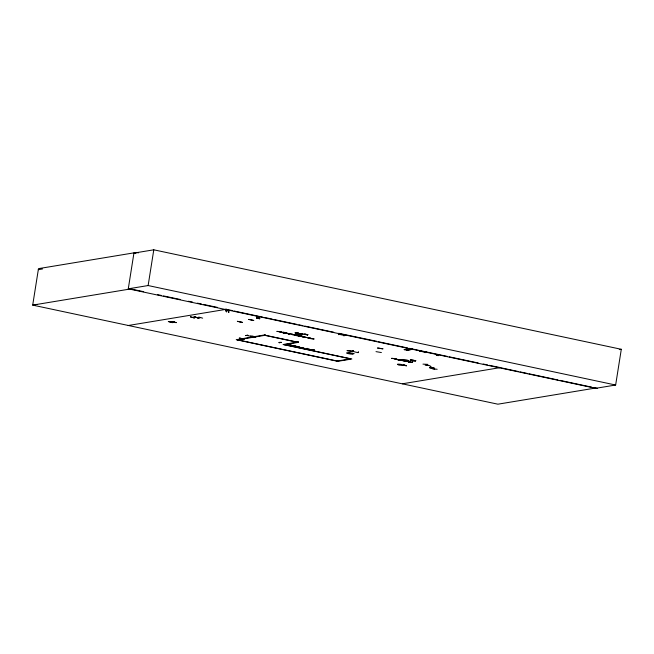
<?xml version="1.0" encoding="UTF-8"?>
<svg xmlns="http://www.w3.org/2000/svg" width="654" height="654" viewBox="0 0 654 654"><rect width="100%" height="100%" fill="white"/><g stroke="black" fill="none" stroke-linecap="round" stroke-linejoin="round"><path stroke-width="0.98" d="M354.19 353.634L348.803 352.874M382.876 348.819L377.456 348.01L382.868 348.819M297.938 335.355L299.287 335.469M128.274 288.823L133.931 253.09L153.788 249.812L621.3 349.293L615.643 385.026L595.786 388.304L128.274 288.823L148.131 285.545L615.643 385.026M148.131 285.545L153.788 249.812M174.193 321.604L173.662 321.539L174.078 322.12L170.514 322.079M173.711 321.547L173.719 322.111L173.662 321.555M253.008 336.091L251.103 336.728M284.457 344.658L351.852 358.997L337.816 361.319L236.233 339.696L265.336 334.823M281.245 332.15L280.705 332.24L282.168 332.134L279.144 331.905L280.648 331.504L280.165 331.872M283.133 332.714C286.109 333.515 279.887 332.445 284.138 332.346M283.542 332.911L282.994 332.747L284.237 332.412M283.795 332.894L284.882 332.87L283.885 332.297M286.714 332.894L285.594 332.69L286.427 333.385L285.095 333.139M289.142 333.99L290 333.851L289.779 333.491M290.482 333.9C282.528 332.641 293.36 335.2 289.37 333.409M291.488 334.268L292.101 334.398C292.158 334.047 289.771 334.84 292.788 334.407M293.393 345.614L292.019 345.892L289.166 345.157M294.096 334.546L292.199 334.684L294.21 334.529M294.676 335.175L296.066 335.298L294.202 335.175L295.118 334.684L296.475 335.028M295.248 335.077L296.107 334.962M293.237 346.154L294.12 345.721L291.684 345.827M294.791 335.15L296.393 335.379L295.428 334.75M294.611 345.827L295.199 346.146L293.728 346.26L294.897 346.195M295.714 346.244L296.099 346.015L294.553 346.432L296.049 346.318M296.99 346.685L298.003 346.457M284.049 344.723L298.494 342.336L298.559 341.887L298.085 342.402L264.862 335.339M312.587 349.833L312.972 349.604L311.427 350.029L312.923 349.906M314.108 349.923L314.198 350.618L314.468 349.947L313.135 350.225M352.383 351.394L346.996 350.609L352.424 351.1M358.114 352.375C357.493 353.111 350.953 350.593 353.438 351.247M352.988 350.879L352.792 351.492M353.397 351.092L353.258 351.607L353.405 351.059M406.96 361.057L406.306 361.221L407.63 361.458M407.319 360.992L408.276 361.556L407.36 361.4M422.966 364.123L427.945 364.384M430.659 367.646L430.634 367.082L430.716 367.654L431.207 367.164M430.716 367.654L430.782 367.131M431.125 367.123L431.051 367.687L431.002 367.107M381.396 352.555L376.001 351.631M409.976 360.575L415.396 361.368M242.315 322.373L237.345 321.31L242.332 322.348M244.359 339.05L239.29 338.036L244.253 339.115M434.248 368.096L429.457 367.728L434.231 368.104M172.394 322.667L168.291 321.515M168.454 321.498L172.566 322.618M190.412 316.822L194.369 317.958M198.963 318.146L193.993 316.822M412.936 360.305L412.6 360.975M413.181 360.403L412.6 360.975M406.199 365.872L403.763 364.858L406.42 365.848M352.907 351.124L352.293 351.795L352.972 351.173M352.604 351.566L353.021 350.871M358.417 351.991L357.991 352.735L358.449 352.04M295.011 332.878L298.085 332.763L295.248 332.87M247.915 335.24L245.569 335.584L247.67 335.232M338.649 334.644L340.726 334.219M340.481 334.227L338.371 334.586M421.568 351.084L419.435 351.46L421.756 351.116M301.494 334.276L302.312 333.597L301.772 334.243M307.993 334.603L307.176 335.24L307.715 334.595M307.568 348.582L307.045 348.41M410.123 348.647L404.278 349.555M404.949 349.825L410.606 348.745M406.469 350.135L412.314 349.228M225.769 309.604L226.178 311.647M226.398 311.794C226.546 309.538 225.041 306.889 226.57 311.827M228.557 312.138L228.001 309.939L228.573 312.122M229.088 312.22L228.622 310.159M256.425 316.127L256.834 318.171M256.891 318.179L256.581 316.274L257.055 318.318M258.461 316.552L259.344 316.683L259.752 318.727L258.845 318.612L258.412 316.544L258.821 318.596M257.57 318.408L257.128 316.364M199.11 318.138L195.031 317.059M298.306 335.412L299.14 335.486M399.292 359.528L399.529 359.618M397.951 359.675L399.341 359.798L397.804 359.708L398.842 359.953L398.351 359.872M303.096 348.255L304.053 348.083L303.121 347.871M258.959 316.642L259.336 318.661M431.861 367.989L434.305 368.93M404.123 349.653L410.172 348.656M38.316 269.677L42.502 268.957M36.894 304.396L32.7 305.116L38.48 268.639L136.408 252.452L138.403 252.877M402.423 383.784L500.122 367.638M128.176 325.52L226.333 309.293M280.214 331.578L280.648 331.504M250.874 336.638L252.984 336.32M237.206 339.908L265.271 335.273M282.83 332.355L283.574 332.232M285.299 332.698L286.787 332.976M287.768 333.426L286.599 333.499L288.071 333.385L287.433 333.36M295.118 334.684L293.752 335.02M297.406 335.477L296.246 335.551L297.717 335.437L297.079 335.412M298.894 335.943L298.453 336.017L299.916 335.911L296.761 335.657L299.434 335.854L298.257 335.731L298.706 335.862M304.78 337.366L306.677 337.456L304.445 337.292L306.317 337.57L305.328 337.276M310.544 338.396C314.018 338.895 308.909 338.404 310.405 338.568M312.833 339.025L314.165 338.944L311.713 338.723M344.192 335.412C345.933 335.878 338.347 334.088 340.088 334.578M346.007 335.388L343.628 335.706L345.737 335.355M293.286 345.86L294.12 345.721M301.453 347.683L300.546 347.707L302.777 347.879L300.971 347.764M307.65 349.179L308.819 349.473M308.116 349.277L309.783 349.31L308.459 349.35M336.851 361.106L350.879 358.793M424.953 352.596L427.078 352.277L424.773 352.555M394.983 358.825L395.417 358.76L393.953 358.866L396.978 359.087L395.515 359.193L396.062 359.103M402.512 360.264L401.417 360.452L402.578 360.387M402.741 360.37L402.251 360.313M436.3 355.245L436.954 355.302L436.537 355.204M404.818 360.804L402.905 360.64L405.292 360.861L402.529 360.583L404.695 360.73M438.491 355.604L437.804 355.523L438.205 355.629M407.606 361.36L405.594 361.335L406.788 361.498M407.475 361.466L408.725 361.695L407.246 361.425M619.313 349.62L621.3 349.293M595.753 388.018L497.907 404.188L32.7 305.116L130.628 288.929L143.659 291.676M248.733 319.438L253.817 320.485L248.847 319.389M239.863 321.817L240.288 321.817M250.793 336.14L255.763 337.211L250.703 336.115M241.8 338.543L242.233 338.551M279.372 342.369L280.002 342.467L279.471 342.394M279.168 342.704L281.31 342.353L279.168 342.68M404.9 349.808L410.655 348.762M406.404 350.135L412.797 349.334L406.796 350.094M303.284 336.557L304.388 336.998L302.426 336.867L304.274 337.023L303.538 336.483M425.353 364.45L427.749 365.463M408.734 362.014L408.129 361.858L410.271 362.087L408.439 361.793L409.813 362.087L409.003 362.03M311.484 338.641L310.675 338.576M291.422 345.614L289.738 345.394L291.758 345.541M285.25 332.992L286.902 333.254L285.005 333.156M400.109 359.651L400.371 360.019L399.496 360.043L401.719 360.207L399.986 360.125M192.472 317.403L196.069 317.443M290.482 345.377C293.965 345.909 286.485 344.429 288.962 345.247M434.763 369.044L432.122 368.014M302.753 333.826L300.145 334.112M302.957 333.892L300.145 334.104M200.672 317.64L197.279 317.648M405.194 365.39L405.725 365.472M430.504 367.597L430.97 367.63M190.437 316.871L194.377 317.95M198.734 317.051L202.658 318.163M172.174 321.531L176.098 322.651M290.662 345.067L291.937 345.312M246.934 335.461L251.79 336.524M420.8 351.337L425.787 352.392M437.166 369.257L432.498 368.881M296.728 332.853L301.339 333.949M301.216 333.957L296.712 332.886M430.144 367.139L432.556 368.202L429.956 367.115M405.406 365.447L405.766 365.472M425.198 365.153L430.111 365.692M290.687 345.018L291.169 345.083M283.91 332.861L284.531 332.829L283.705 332.624M301.576 336.377L302.63 336.679L300.856 336.499M301.461 336.401L302.279 336.606L300.979 336.475M307.028 348.369L307.944 348.631M306.08 334.292L304.404 334.006L306.064 334.308M302.115 334.022L307.429 334.897M409.461 361.883L408.873 361.85L409.592 361.915M311.181 338.404L310.176 338.2M309.383 337.954L309.947 338.102L308.941 337.848C304.184 338.085 313.045 337.93 309.007 338.265L309.726 338.143L308.917 337.971M289.518 333.744L288.12 333.654L288.88 333.932M283.803 332.845L283.247 332.698M133.931 253.09L135.934 253.515M157.549 294.66L161.587 295.494M163.525 295.927L180.512 299.532M188.45 301.232L192.472 302.074M197.426 303.145L201.432 303.987M203.41 304.412L217.373 307.388M226.104 309.334L232.317 310.568M234.075 311.026L262.973 317.182M264.968 317.607L272.17 319.046M273.936 319.512L296.851 324.384M298.845 324.809L302.835 325.659M304.821 326.084L333.72 332.232M338.698 333.295L376.794 341.314M378.56 341.772L407.458 347.92M409.445 348.345L447.311 356.405M449.306 356.831L478.205 362.978M483.183 364.041L487.402 364.85M489.159 365.308L500.351 367.605M501.119 367.85L518.05 371.464M520.061 371.881L527.018 373.377M529.037 373.794L557.895 379.958M559.938 380.366L591.764 387.168M593.84 387.585L597.437 388.378M291.537 333.965L292.264 334.08M291.602 334.243L292.215 334.374M308.704 337.881L307.977 337.775L308.59 337.905M310.053 338.216L311.263 338.461M406.347 360.926L407.074 361.033M298.15 341.96L283.084 344.519L350.47 358.858M264.298 335.061L298.494 342.336M297.039 346.383L297.766 346.497M314.419 350.242L311.991 350.143L313.945 350.397M237.615 339.835L337.26 361.041M281.032 342.304L278.972 342.622M253.302 336.818L253.817 336.9M398.082 359.863C396.684 358.989 401.834 360.346 398.041 359.708M285.602 332.772L286.076 332.878M305.214 337.292L305.958 337.497L304.985 337.333M285.446 333.082L286.19 333.295L285.218 333.123M400.256 360.043L401.008 360.248L400.027 360.076M301.314 347.707L302.066 347.92L301.085 347.748M172.852 321.457L174.52 321.932M176.294 322.635L172.035 321.498M299.066 347.38L300.93 347.478L298.968 347.339M259.278 316.683L259.687 318.727M258.755 316.601L259.213 318.661M228.099 310.078L228.508 312.13M198.252 317.942L194.132 316.83M296.851 334.676A3.417 0.45 9 0 1 296.18 334.488M408.006 360.714A3.417 0.45 9 0 1 406.698 360.665M410.377 359.798L415.781 360.697L410.377 359.798M279.086 331.586L276.838 331.39L279.078 331.611M393.896 358.539L391.648 358.343L393.896 358.539M254.087 336.54L251.945 336.916L254.112 336.54M306.105 348.786C308.255 349.113 308.361 348.754 306.154 348.77M289.73 345.157L288.692 345.026L289.73 345.157M288.569 345.075L289.648 345.312L288.569 345.075M305.851 348.402L305.851 348.402M301.6 336.246L300.439 336.442L301.6 336.246M304.478 336.982L303.644 337.121L304.478 336.982M296.401 346.775L298.289 346.824L296.425 346.784M298.886 346.914L297.725 347.111L298.886 346.914M299.377 347.143L298.543 347.282L299.377 347.143M311.762 349.661L310.601 349.849L311.762 349.661M409.984 362.226L412.494 362.39L409.984 362.226M296.834 334.815A3.401 0.45 9 0 0 302.034 335.265A3.401 0.45 9 0 0 297.161 334.071A3.401 0.45 9 0 0 296.834 334.815M403.314 360.256A3.401 0.45 9 0 0 408.505 360.706A3.401 0.45 9 0 0 403.641 359.52A3.401 0.45 9 0 0 403.314 360.256M348.059 353.577A3.401 0.45 9 0 0 353.25 354.027A3.401 0.45 9 0 0 348.386 352.841A3.401 0.45 9 0 0 348.059 353.577M398.973 364.932A3.401 0.45 9 0 0 404.164 365.382A3.401 0.45 9 0 0 399.3 364.188A3.401 0.45 9 0 0 398.973 364.932"/></g></svg>
